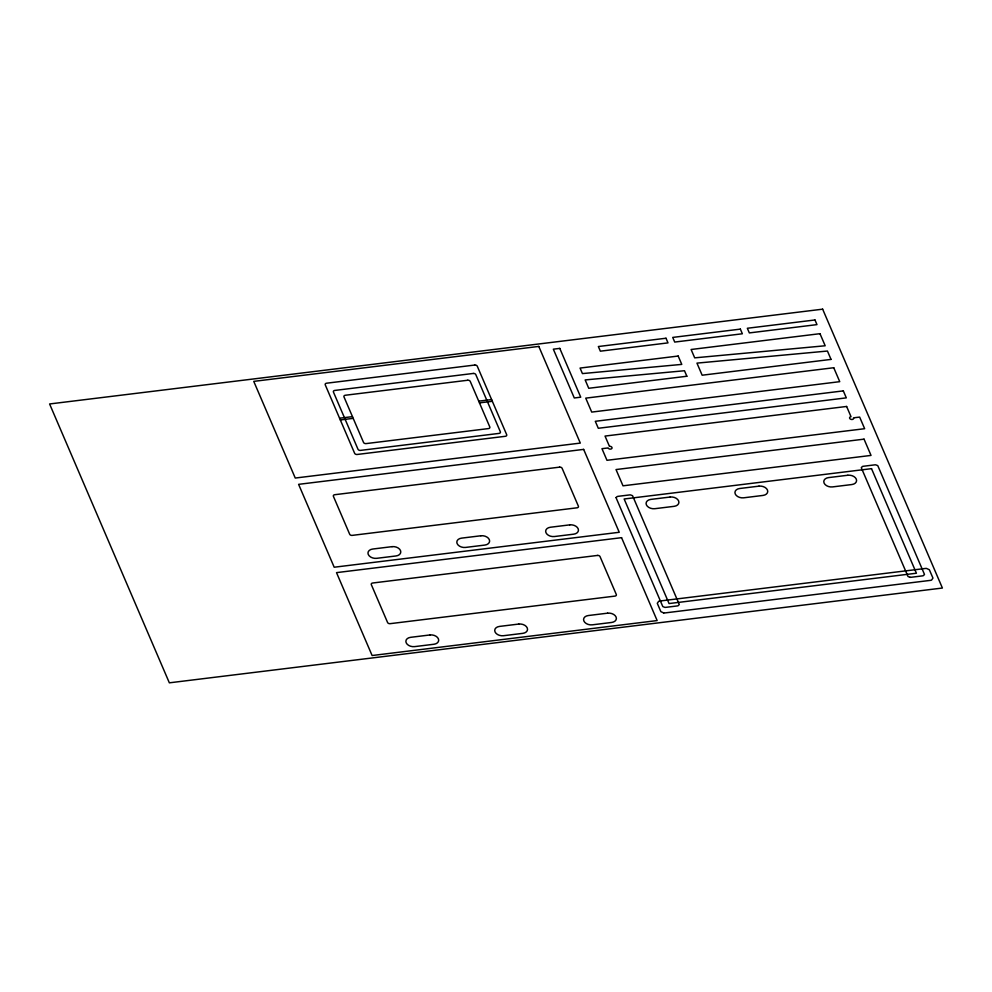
<?xml version="1.0" encoding="UTF-8"?>
<svg xmlns="http://www.w3.org/2000/svg" width="992" height="992" viewBox="0 0 992 992"><rect width="100%" height="100%" fill="white"/><g stroke="black" fill="none" stroke-linecap="round" stroke-linejoin="round"><path stroke-width="1.49" d="M339.574 418.215L352.458 416.64M478.727 401.152L491.61 399.578M340.318 419.938L353.202 418.364M479.458 402.876L492.354 401.301M910.048 577.294L908.139 576.575A1.575 1.066 9.9 0 1 907.866 576.203L861.403 467.976A1.575 1.066 9.9 0 1 861.329 467.579L862.47 466.476A3.522 2.406 9.9 0 1 863.375 466.265L874.733 464.864A3.522 2.406 9.9 0 1 875.725 464.851L877.635 465.57A1.575 1.066 9.9 0 1 877.908 465.942L924.383 574.182A1.575 1.066 9.9 0 1 924.445 574.566L923.304 575.67A3.522 2.406 9.9 0 1 922.399 575.881L911.04 577.282A3.522 2.406 9.9 0 1 910.048 577.294M663.685 612.944L660.87 611.655L657.274 603.297L658.688 601.301A4.662 3.187 9.9 0 1 659.891 601.016L925.238 568.478A4.662 3.187 9.9 0 1 926.553 568.453L929.368 569.755L932.964 578.113L931.55 580.097A4.662 3.187 9.9 0 1 930.347 580.382L665 612.92A4.662 3.187 9.9 0 1 663.685 612.944M616.156 497.5L616.131 497.637A1.575 1.066 9.9 0 0 616.193 498.034L662.668 606.261A1.575 1.066 9.9 0 0 662.929 606.633L664.851 607.364A3.522 2.406 9.9 0 0 665.843 607.34L677.201 605.951A3.522 2.406 9.9 0 0 678.106 605.74L679.235 604.636A1.575 1.066 9.9 0 0 679.173 604.24L632.698 496.012A1.575 1.066 9.9 0 0 632.437 495.64L630.515 494.921A3.522 2.406 9.9 0 0 629.536 494.934L618.177 496.322A3.522 2.406 9.9 0 0 617.272 496.546L616.156 497.5M822.653 309.169L49.6 403.967L169.347 682.831L942.4 588.033L822.653 309.169M538.792 346.419L253.754 381.374L295.256 478.045L580.308 443.089L538.792 346.419M559.786 348.39L553.338 349.172L574.294 397.978L580.729 397.184L559.786 348.39M666.004 338.235L598.362 346.53L600.358 351.18L668 342.885L666.004 338.235M740.367 329.121L672.725 337.416L674.721 342.066L742.363 333.771L740.367 329.121M814.978 319.97L747.336 328.265L749.332 332.915L816.974 324.62L814.978 319.97M474.746 365.044L326.579 383.21A2.034 1.389 9.9 0 0 325.252 384.846L354.64 453.307A2.034 1.389 9.9 0 0 357.17 454.472L505.35 436.294A2.034 1.389 9.9 0 0 506.676 434.67L477.276 366.209A2.034 1.389 9.9 0 0 474.746 365.044M473.271 373.451L334.763 390.439A2.034 1.389 9.9 0 0 333.436 392.063L357.976 449.227A2.034 1.389 9.9 0 0 360.505 450.393L499.013 433.405A2.034 1.389 9.9 0 0 500.352 431.78L475.8 374.604A2.034 1.389 9.9 0 0 473.271 373.451M819.987 333.684L691.102 349.494L694.698 357.852L825.183 345.774L819.987 333.684M467.716 380.246L345.315 395.25A2.034 1.389 9.9 0 0 343.976 396.887L363.531 442.432A2.034 1.389 9.9 0 0 366.073 443.598L488.473 428.581A2.034 1.389 9.9 0 0 489.8 426.957L470.245 381.399A2.034 1.389 9.9 0 0 467.716 380.246M678.181 356.041L580.06 368.069L582.428 373.587L681.777 364.399L678.181 356.041M686.861 376.253L588.74 388.281L585.156 379.924L684.492 370.735L686.861 376.253M831.036 359.402L702.15 375.212L696.954 363.122L827.44 351.044L831.036 359.402M833.751 367.734L585.739 398.139L591.716 412.089L839.74 381.672L833.751 367.734M843.324 390.885L595.299 421.302L598.3 428.271L846.312 397.866L843.324 390.885M846.622 406.46L605.033 436.071L609.423 446.301A2.034 1.389 9.9 0 1 611.952 447.454A2.034 1.389 9.9 0 1 610.626 449.091A2.034 1.389 9.9 0 1 608.096 447.938L601.97 448.682L606.968 460.3L864.652 428.705L859.655 417.086L853.542 417.83A2.034 1.389 9.9 0 1 852.202 419.467A2.034 1.389 9.9 0 1 849.673 418.314A2.034 1.389 9.9 0 1 851.012 416.677L846.622 406.46M583.656 449.388L298.604 484.344L334.192 567.226L619.244 532.282L583.656 449.388M559.587 467.145L334.738 494.71A2.034 1.389 9.9 0 0 333.411 496.347L349.668 534.217A2.034 1.389 9.9 0 0 352.21 535.382L577.046 507.805A2.034 1.389 9.9 0 0 578.386 506.18L562.117 468.298A2.034 1.389 9.9 0 0 559.587 467.145M864.044 439.146L616.02 469.551L623.001 485.82L871.026 455.415L864.044 439.146M871.522 468.658L624.142 498.988L669.054 603.558L916.422 573.227L871.522 468.658M670.158 497.029L650.839 499.398A6.795 4.638 9.9 0 0 646.387 504.841A6.795 4.638 9.9 0 0 654.832 508.698L674.151 506.329A6.795 4.638 9.9 0 0 678.602 500.886A6.795 4.638 9.9 0 0 670.158 497.029M759.004 486.142L739.672 488.51A6.795 4.638 9.9 0 0 735.233 493.942A6.795 4.638 9.9 0 0 743.665 497.81L762.997 495.43A6.795 4.638 9.9 0 0 767.436 489.998A6.795 4.638 9.9 0 0 759.004 486.142M847.85 475.242L828.518 477.611A6.795 4.638 9.9 0 0 824.079 483.054A6.795 4.638 9.9 0 0 832.511 486.911L851.843 484.542A6.795 4.638 9.9 0 0 856.282 479.099A6.795 4.638 9.9 0 0 847.85 475.242M392.038 546.654L372.719 549.035A6.795 4.638 9.9 0 0 368.268 554.466A6.795 4.638 9.9 0 0 376.712 558.322L396.031 555.954A6.795 4.638 9.9 0 0 400.483 550.523A6.795 4.638 9.9 0 0 392.038 546.654M480.884 535.767L461.553 538.135A6.795 4.638 9.9 0 0 457.114 543.579A6.795 4.638 9.9 0 0 465.546 547.435L484.877 545.067A6.795 4.638 9.9 0 0 489.316 539.623A6.795 4.638 9.9 0 0 480.884 535.767M569.73 524.867L550.399 527.248A6.795 4.638 9.9 0 0 545.96 532.679A6.795 4.638 9.9 0 0 554.392 536.536L573.723 534.167A6.795 4.638 9.9 0 0 578.162 528.736A6.795 4.638 9.9 0 0 569.73 524.867M621.562 537.676L336.511 572.632L372.112 655.526L657.15 620.57L621.562 537.676M597.494 555.433L372.657 583.011A2.034 1.389 9.9 0 0 371.318 584.635L387.587 622.517A2.034 1.389 9.9 0 0 390.116 623.67L614.953 596.105A2.034 1.389 9.9 0 0 616.292 594.468L600.036 556.599A2.034 1.389 9.9 0 0 597.494 555.433M429.958 634.954L410.626 637.323A6.795 4.638 9.9 0 0 406.174 642.766A6.795 4.638 9.9 0 0 414.619 646.623L433.938 644.254A6.795 4.638 9.9 0 0 438.39 638.811A6.795 4.638 9.9 0 0 429.958 634.954M518.791 624.055L499.472 626.423A6.795 4.638 9.9 0 0 495.02 631.867A6.795 4.638 9.9 0 0 503.465 635.723L522.784 633.355A6.795 4.638 9.9 0 0 527.236 627.911A6.795 4.638 9.9 0 0 518.791 624.055M607.637 613.168L588.318 615.536A6.795 4.638 9.9 0 0 583.866 620.967A6.795 4.638 9.9 0 0 592.298 624.836L611.63 622.455A6.795 4.638 9.9 0 0 616.082 617.024A6.795 4.638 9.9 0 0 607.637 613.168"/></g></svg>
